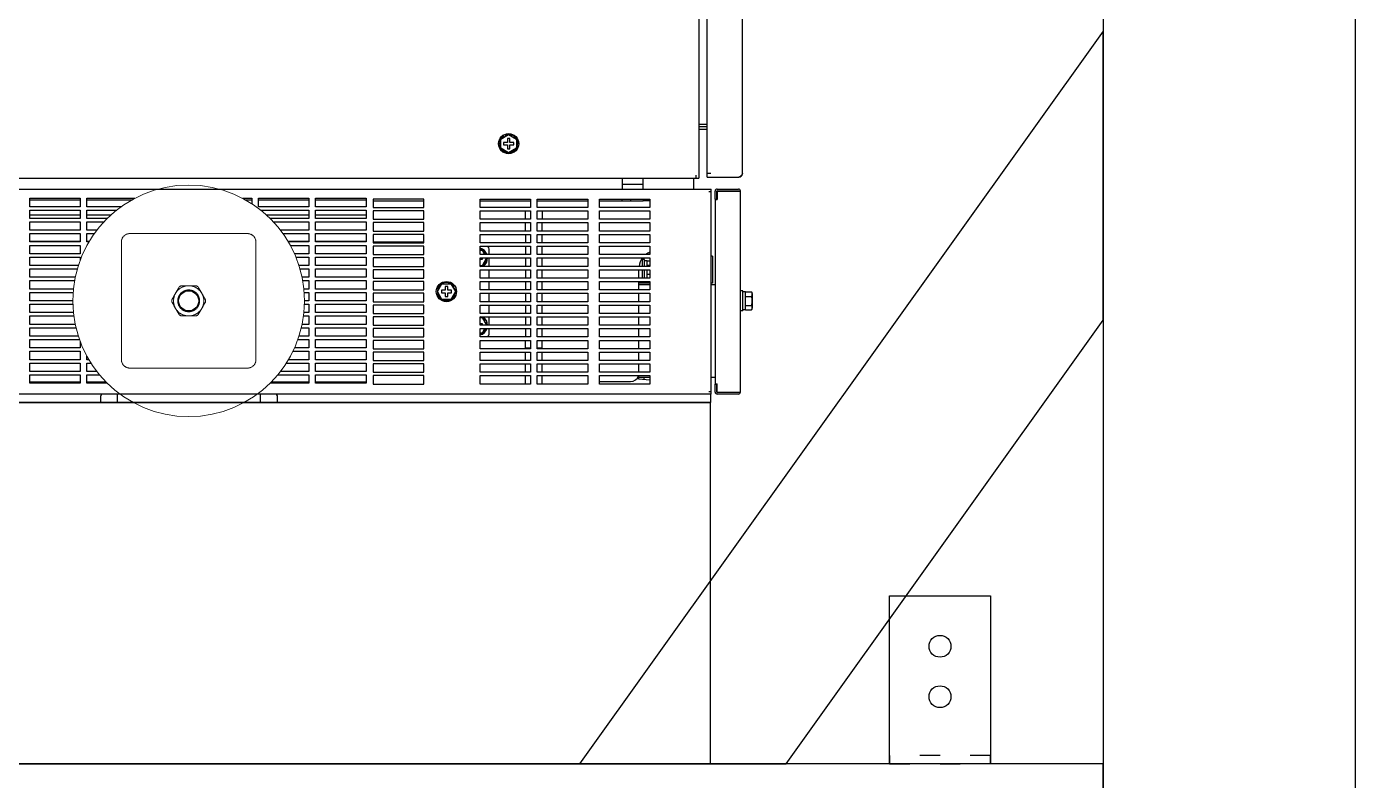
# Model space of a CAD drawing. Extents: x 61367 to 140945, y -1257 to 25588.
# Drawn here: x 83189 to 83979, y 17996 to 18445 of the extents above; entities that cross this region are included whole.
import ezdxf

# ---------------------------------------------------------------- set-up
doc = ezdxf.new("R2010")
doc.units = 0
doc.header["$MEASUREMENT"] = 0
doc.linetypes.add('ACAD_ISO03W100', pattern=[30, 12, -18])
doc.linetypes.add('HIDDEN', pattern=[0.375, 0.25, -0.125])
doc.layers.get('0').update_dxf_attribs({"linetype": 'CONTINUOUS'})
for name, color, linetype in [('2401-00300-M6-16HWMC_0', 7, 'CONTINUOUS'), ('2403-00027_S-M6-0_0', 7, 'CONTINUOUS'), ('4212-68099_1_0', 7, 'CONTINUOUS'), ('4212-73755_1_0', 7, 'CONTINUOUS'), ('4212-73755_4_0', 7, 'CONTINUOUS'), ('4212-88600-1_0', 7, 'CONTINUOUS'), ('4212-88600-2_2_0', 7, 'CONTINUOUS'), ('4212-88600-4_0', 7, 'CONTINUOUS'), ('4212-88600-6_0', 7, 'CONTINUOUS'), ('4212-KH001_041_0', 7, 'CONTINUOUS'), ('4212-KH003_041_0', 7, 'CONTINUOUS'), ('4212-KH011_041_0', 7, 'CONTINUOUS'), ('4212-L0877_1_0', 7, 'CONTINUOUS'), ('4215-06931_0', 7, 'CONTINUOUS'), ('4215-06932_0', 7, 'CONTINUOUS'), ('4215-06933_0', 7, 'CONTINUOUS'), ('4215-06934_0', 7, 'CONTINUOUS')]:
    doc.layers.add(name, color=color, linetype=linetype)
for name, color, linetype, lineweight in [('AM_0', 7, 'CONTINUOUS', 30), ('dim', 4, 'CONTINUOUS', 18), ('Hidden', 4, 'HIDDEN', 15), ('THICK', 7, 'CONTINUOUS', 0)]:
    doc.layers.add(name, color=color, linetype=linetype, lineweight=lineweight)

# ---------------------------------------------------------------- blocks, each defined once
blk = doc.blocks.new('RYTYHTR')
at = {"linetype": 'Continuous'}
for p, q in [((-34657.15, -69600.66), (-34627.15, -69600.66)), ((-34657.15, -69605.66), (-34657.15, -69600.66)), ((-34657.15, -69601.66), (-34627.15, -69601.66)), ((-34627.15, -69600.66), (-34627.15, -69605.66)), ((-34623.15, -69600.66), (-34594.66, -69600.66)), ((-34623.15, -69605.66), (-34623.15, -69600.66)), ((-34623.15, -69601.66), (-34596.5, -69601.66)), ((-34530.65, -69600.66), (-34525.15, -69600.66)), ((-34528.81, -69601.66), (-34525.15, -69601.66)), ((-34525.15, -69600.66), (-34525.15, -69603.88)), ((-34521.15, -69600.66), (-34491.15, -69600.66)), ((-34521.15, -69605.66), (-34521.15, -69600.66)), ((-34521.15, -69601.66), (-34491.15, -69601.66)), ((-34491.15, -69600.66), (-34491.15, -69605.66)), ((-34487.15, -69600.66), (-34457.15, -69600.66)), ((-34487.15, -69605.66), (-34487.15, -69600.66)), ((-34487.15, -69601.66), (-34457.15, -69601.66)), ((-34457.15, -69600.66), (-34457.15, -69605.66)), ((-34627.15, -69605.66), (-34657.15, -69605.66)), ((-34657.15, -69607.66), (-34627.15, -69607.66)), ((-34657.15, -69612.66), (-34657.15, -69607.66)), ((-34627.15, -69607.66), (-34627.15, -69612.66)), ((-34602.77, -69605.66), (-34623.15, -69605.66)), ((-34623.15, -69607.66), (-34605.43, -69607.66)), ((-34623.15, -69612.66), (-34623.15, -69607.66)), ((-34491.15, -69605.66), (-34521.15, -69605.66)), ((-34519.88, -69607.66), (-34491.15, -69607.66)), ((-34491.15, -69607.66), (-34491.15, -69612.66)), ((-34457.15, -69605.66), (-34487.15, -69605.66)), ((-34487.15, -69607.66), (-34457.15, -69607.66)), ((-34487.15, -69612.66), (-34487.15, -69607.66)), ((-34457.15, -69607.66), (-34457.15, -69612.66)), ((-34657.15, -69610.5), (-34627.15, -69610.5)), ((-34627.15, -69612.66), (-34657.15, -69612.66)), ((-34657.15, -69614.66), (-34627.15, -69614.66)), ((-34657.15, -69619.66), (-34657.15, -69614.66)), ((-34627.15, -69614.66), (-34627.15, -69619.66)), ((-34623.15, -69610.5), (-34608.78, -69610.5)), ((-34611.07, -69612.66), (-34623.15, -69612.66)), ((-34623.15, -69614.66), (-34613.02, -69614.66)), ((-34623.15, -69619.66), (-34623.15, -69614.66)), ((-34516.53, -69610.5), (-34491.15, -69610.5)), ((-34491.15, -69612.66), (-34514.23, -69612.66)), ((-34512.29, -69614.66), (-34491.15, -69614.66)), ((-34491.15, -69614.66), (-34491.15, -69619.66)), ((-34487.15, -69610.5), (-34457.15, -69610.5)), ((-34457.15, -69612.66), (-34487.15, -69612.66)), ((-34487.15, -69614.66), (-34457.15, -69614.66)), ((-34487.15, -69619.66), (-34487.15, -69614.66)), ((-34457.15, -69614.66), (-34457.15, -69619.66)), ((-34627.15, -69619.66), (-34657.15, -69619.66)), ((-34657.15, -69621.66), (-34627.15, -69621.66)), ((-34657.15, -69626.66), (-34657.15, -69621.66)), ((-34627.15, -69621.66), (-34627.15, -69626.66)), ((-34617.26, -69619.66), (-34623.15, -69619.66)), ((-34623.15, -69621.66), (-34618.74, -69621.66)), ((-34623.15, -69626.66), (-34623.15, -69621.66)), ((-34491.15, -69619.66), (-34508.05, -69619.66)), ((-34506.57, -69621.66), (-34491.15, -69621.66)), ((-34491.15, -69621.66), (-34491.15, -69626.66)), ((-34457.15, -69619.66), (-34487.15, -69619.66)), ((-34487.15, -69621.66), (-34457.15, -69621.66)), ((-34487.15, -69626.66), (-34487.15, -69621.66)), ((-34457.15, -69621.66), (-34457.15, -69626.66)), ((-34657.15, -69626.16), (-34627.15, -69626.16)), ((-34627.15, -69626.66), (-34657.15, -69626.66)), ((-34657.15, -69628.66), (-34627.15, -69628.66)), ((-34657.15, -69633.66), (-34657.15, -69628.66)), ((-34627.15, -69633.66), (-34657.15, -69633.66)), ((-34627.15, -69628.66), (-34627.15, -69633.66)), ((-34623.15, -69626.16), (-34621.69, -69626.16)), ((-34621.99, -69626.66), (-34623.15, -69626.66)), ((-34503.62, -69626.16), (-34491.15, -69626.16)), ((-34491.15, -69626.66), (-34503.32, -69626.66)), ((-34502.19, -69628.66), (-34491.15, -69628.66)), ((-34491.15, -69633.66), (-34499.71, -69633.66)), ((-34491.15, -69628.66), (-34491.15, -69633.66)), ((-34487.15, -69626.16), (-34457.15, -69626.16)), ((-34457.15, -69626.66), (-34487.15, -69626.66)), ((-34487.15, -69628.66), (-34457.15, -69628.66)), ((-34487.15, -69633.66), (-34487.15, -69628.66)), ((-34457.15, -69633.66), (-34487.15, -69633.66)), ((-34457.15, -69628.66), (-34457.15, -69633.66)), ((-34657.15, -69635.66), (-34627.15, -69635.66)), ((-34657.15, -69640.66), (-34657.15, -69635.66)), ((-34628.26, -69640.66), (-34657.15, -69640.66)), ((-34627.15, -69635.66), (-34627.15, -69637.47)), ((-34498.86, -69635.66), (-34491.15, -69635.66)), ((-34491.15, -69640.66), (-34497.05, -69640.66)), ((-34491.15, -69635.66), (-34491.15, -69640.66)), ((-34487.15, -69635.66), (-34457.15, -69635.66)), ((-34487.15, -69640.66), (-34487.15, -69635.66)), ((-34457.15, -69640.66), (-34487.15, -69640.66)), ((-34457.15, -69635.66), (-34457.15, -69640.66)), ((-34657.15, -69642.66), (-34628.87, -69642.66)), ((-34657.15, -69647.66), (-34657.15, -69642.66)), ((-34630.1, -69647.66), (-34657.15, -69647.66)), ((-34496.44, -69642.66), (-34491.15, -69642.66)), ((-34491.15, -69647.66), (-34495.2, -69647.66)), ((-34491.15, -69642.66), (-34491.15, -69647.66)), ((-34487.15, -69642.66), (-34457.15, -69642.66)), ((-34487.15, -69647.66), (-34487.15, -69642.66)), ((-34457.15, -69647.66), (-34487.15, -69647.66)), ((-34457.15, -69642.66), (-34457.15, -69647.66)), ((-34657.15, -69649.66), (-34630.49, -69649.66)), ((-34657.15, -69654.66), (-34657.15, -69649.66)), ((-34631.19, -69654.66), (-34657.15, -69654.66)), ((-34657.15, -69656.66), (-34631.36, -69656.66)), ((-34657.15, -69661.66), (-34657.15, -69656.66)), ((-34494.82, -69649.66), (-34491.15, -69649.66)), ((-34491.15, -69654.66), (-34494.12, -69654.66)), ((-34493.95, -69656.66), (-34491.15, -69656.66)), ((-34491.15, -69649.66), (-34491.15, -69654.66)), ((-34491.15, -69656.66), (-34491.15, -69661.66)), ((-34487.15, -69649.66), (-34457.15, -69649.66)), ((-34487.15, -69654.66), (-34487.15, -69649.66)), ((-34457.15, -69654.66), (-34487.15, -69654.66)), ((-34487.15, -69656.66), (-34457.15, -69656.66)), ((-34487.15, -69661.66), (-34487.15, -69656.66)), ((-34457.15, -69649.66), (-34457.15, -69654.66)), ((-34457.15, -69656.66), (-34457.15, -69661.66)), ((-34631.54, -69661.66), (-34657.15, -69661.66)), ((-34657.15, -69663.66), (-34631.51, -69663.66)), ((-34657.15, -69668.66), (-34657.15, -69663.66)), ((-34493.8, -69663.66), (-34491.15, -69663.66)), ((-34491.15, -69661.66), (-34493.77, -69661.66)), ((-34491.15, -69663.66), (-34491.15, -69668.66)), ((-34457.15, -69661.66), (-34487.15, -69661.66)), ((-34487.15, -69663.66), (-34457.15, -69663.66)), ((-34487.15, -69668.66), (-34487.15, -69663.66)), ((-34457.15, -69663.66), (-34457.15, -69668.66)), ((-34631.19, -69668.66), (-34657.15, -69668.66)), ((-34657.15, -69670.66), (-34630.95, -69670.66)), ((-34657.15, -69675.66), (-34657.15, -69670.66)), ((-34494.36, -69670.66), (-34491.15, -69670.66)), ((-34491.15, -69668.66), (-34494.12, -69668.66)), ((-34491.15, -69670.66), (-34491.15, -69675.66)), ((-34457.15, -69668.66), (-34487.15, -69668.66)), ((-34487.15, -69670.66), (-34457.15, -69670.66)), ((-34487.15, -69675.66), (-34487.15, -69670.66)), ((-34457.15, -69670.66), (-34457.15, -69675.66)), ((-34630.1, -69675.66), (-34657.15, -69675.66)), ((-34657.15, -69677.66), (-34629.66, -69677.66)), ((-34657.15, -69682.66), (-34657.15, -69677.66)), ((-34495.65, -69677.66), (-34491.15, -69677.66)), ((-34491.15, -69675.66), (-34495.2, -69675.66)), ((-34491.15, -69677.66), (-34491.15, -69682.66)), ((-34457.15, -69675.66), (-34487.15, -69675.66)), ((-34487.15, -69677.66), (-34457.15, -69677.66)), ((-34487.15, -69682.66), (-34487.15, -69677.66)), ((-34457.15, -69677.66), (-34457.15, -69682.66)), ((-34628.26, -69682.66), (-34657.15, -69682.66)), ((-34657.15, -69684.66), (-34627.59, -69684.66)), ((-34657.15, -69689.66), (-34657.15, -69684.66)), ((-34627.15, -69685.86), (-34627.15, -69689.66)), ((-34497.72, -69684.66), (-34491.15, -69684.66)), ((-34491.15, -69682.66), (-34497.05, -69682.66)), ((-34491.15, -69684.66), (-34491.15, -69689.66)), ((-34457.15, -69682.66), (-34487.15, -69682.66)), ((-34487.15, -69684.66), (-34457.15, -69684.66)), ((-34487.15, -69689.66), (-34487.15, -69684.66)), ((-34457.15, -69684.66), (-34457.15, -69689.66)), ((-34627.15, -69689.66), (-34657.15, -69689.66)), ((-34657.15, -69691.66), (-34627.15, -69691.66)), ((-34657.15, -69696.66), (-34657.15, -69691.66)), ((-34627.15, -69696.66), (-34657.15, -69696.66)), ((-34627.15, -69691.66), (-34627.15, -69696.66)), ((-34623.15, -69696.66), (-34623.15, -69694.61)), ((-34621.99, -69696.66), (-34623.15, -69696.66)), ((-34491.15, -69696.66), (-34503.32, -69696.66)), ((-34500.64, -69691.66), (-34491.15, -69691.66)), ((-34491.15, -69689.66), (-34499.71, -69689.66)), ((-34491.15, -69691.66), (-34491.15, -69696.66)), ((-34457.15, -69689.66), (-34487.15, -69689.66)), ((-34487.15, -69691.66), (-34457.15, -69691.66)), ((-34487.15, -69696.66), (-34487.15, -69691.66)), ((-34457.15, -69696.66), (-34487.15, -69696.66)), ((-34457.15, -69691.66), (-34457.15, -69696.66)), ((-34657.15, -69698.66), (-34627.15, -69698.66)), ((-34657.15, -69703.66), (-34657.15, -69698.66)), ((-34627.15, -69703.66), (-34657.15, -69703.66)), ((-34627.15, -69698.66), (-34627.15, -69703.66)), ((-34623.15, -69698.66), (-34620.76, -69698.66)), ((-34623.15, -69703.66), (-34623.15, -69698.66)), ((-34617.26, -69703.66), (-34623.15, -69703.66)), ((-34491.15, -69703.66), (-34508.05, -69703.66)), ((-34504.55, -69698.66), (-34491.15, -69698.66)), ((-34491.15, -69698.66), (-34491.15, -69703.66)), ((-34487.15, -69698.66), (-34457.15, -69698.66)), ((-34487.15, -69703.66), (-34487.15, -69698.66)), ((-34457.15, -69703.66), (-34487.15, -69703.66)), ((-34457.15, -69698.66), (-34457.15, -69703.66)), ((-34657.15, -69705.66), (-34627.15, -69705.66)), ((-34657.15, -69710.66), (-34657.15, -69705.66)), ((-34657.15, -69709.84), (-34627.15, -69709.84)), ((-34627.15, -69710.66), (-34657.15, -69710.66)), ((-34627.15, -69705.66), (-34627.15, -69710.66)), ((-34623.15, -69705.66), (-34615.66, -69705.66)), ((-34623.15, -69710.66), (-34623.15, -69705.66)), ((-34623.15, -69709.84), (-34611.89, -69709.84)), ((-34611.07, -69710.66), (-34623.15, -69710.66)), ((-34491.15, -69710.66), (-34514.23, -69710.66)), ((-34513.41, -69709.84), (-34491.15, -69709.84)), ((-34509.65, -69705.66), (-34491.15, -69705.66)), ((-34491.15, -69705.66), (-34491.15, -69710.66)), ((-34487.15, -69705.66), (-34457.15, -69705.66)), ((-34487.15, -69710.66), (-34487.15, -69705.66)), ((-34487.15, -69709.84), (-34457.15, -69709.84)), ((-34457.15, -69710.66), (-34487.15, -69710.66)), ((-34457.15, -69705.66), (-34457.15, -69710.66))]:
    blk.add_line(p, q, dxfattribs=at)
at = {"color": 40, "linetype": 'Continuous'}
blk.add_circle((-34562.65, -69661.66), 6, dxfattribs=at)
at = {"layer": '2401-00300-M6-16HWMC_0', "color": 7, "linetype": 'Continuous'}
for p, q in [((-34377.04, -69565.49), (-34372.4, -69562.81)), ((-34377.04, -69570.84), (-34377.04, -69565.49)), ((-34375.42, -69563.71), (-34374.89, -69564.24)), ((-34373.15, -69567.41), (-34375.4, -69567.41)), ((-34375.4, -69567.41), (-34375.4, -69568.91)), ((-34375.4, -69568.91), (-34373.15, -69568.91)), ((-34373.99, -69563.73), (-34374.5, -69563.22)), ((-34371.65, -69565.16), (-34373.15, -69565.16)), ((-34373.15, -69565.16), (-34373.15, -69567.41)), ((-34373.15, -69568.91), (-34373.15, -69571.16)), ((-34372.4, -69562.81), (-34367.77, -69565.49)), ((-34371.65, -69567.41), (-34371.65, -69565.16)), ((-34369.4, -69567.41), (-34371.65, -69567.41)), ((-34371.65, -69568.91), (-34369.4, -69568.91)), ((-34371.65, -69571.16), (-34371.65, -69568.91)), ((-34369.4, -69568.91), (-34369.4, -69567.41)), ((-34367.77, -69565.49), (-34367.77, -69570.84)), ((-34372.4, -69573.52), (-34377.04, -69570.84)), ((-34373.15, -69571.16), (-34371.65, -69571.16)), ((-34367.77, -69570.84), (-34372.4, -69573.52)), ((-34389.4, -69631.53), (-34388.23, -69631.53)), ((-34388.23, -69631.53), (-34386.7, -69634.16)), ((-34386.45, -69633.15), (-34386.98, -69633.68)), ((-34389.4, -69636.91), (-34387.9, -69636.91)), ((-34388.23, -69640.8), (-34389.4, -69640.8)), ((-34385.55, -69636.16), (-34388.23, -69640.8)), ((-34387.9, -69636.91), (-34387.9, -69636.16)), ((-34386.05, -69634.16), (-34385.96, -69634.07)), ((-34291.65, -69637.16), (-34293.1, -69637.16)), ((-34291.65, -69641.16), (-34291.65, -69637.16)), ((-34290, -69637.79), (-34291.65, -69637.79)), ((-34290, -69641.16), (-34290, -69637.79)), ((-34290, -69637.81), (-34288.4, -69637.81)), ((-34290, -69640.49), (-34288.4, -69640.49)), ((-34291.65, -69648.16), (-34291.65, -69643.16)), ((-34290, -69648.16), (-34290, -69643.16)), ((-34290, -69645.84), (-34288.4, -69645.84)), ((-34414.76, -69656.16), (-34412.08, -69651.53)), ((-34412.08, -69660.8), (-34414.76, -69656.16)), ((-34410.15, -69655.41), (-34412.4, -69655.41)), ((-34412.4, -69655.41), (-34412.4, -69656.91)), ((-34412.4, -69656.91), (-34410.15, -69656.91)), ((-34412.08, -69651.53), (-34406.73, -69651.53)), ((-34408.65, -69653.16), (-34410.15, -69653.16)), ((-34410.15, -69653.16), (-34410.15, -69655.41)), ((-34410.15, -69656.91), (-34410.15, -69659.16)), ((-34408.65, -69655.41), (-34408.65, -69653.16)), ((-34406.4, -69655.41), (-34408.65, -69655.41)), ((-34408.65, -69656.91), (-34406.4, -69656.91)), ((-34408.65, -69659.16), (-34408.65, -69656.91)), ((-34406.73, -69651.53), (-34404.05, -69656.16)), ((-34404.05, -69656.16), (-34406.73, -69660.8)), ((-34406.4, -69656.91), (-34406.4, -69655.41)), ((-34404.95, -69653.15), (-34405.48, -69653.68)), ((-34404.97, -69654.58), (-34404.46, -69654.07)), ((-34233.15, -69655.66), (-34234.6, -69655.66)), ((-34233.15, -69667.66), (-34233.15, -69655.66)), ((-34231.5, -69656.29), (-34233.15, -69656.29)), ((-34231.5, -69667.04), (-34231.5, -69656.29)), ((-34231.5, -69656.31), (-34228.03, -69656.31)), ((-34227.5, -69657.31), (-34227.5, -69666.02)), ((-34406.73, -69660.8), (-34412.08, -69660.8)), ((-34410.15, -69659.16), (-34408.65, -69659.16)), ((-34231.5, -69658.99), (-34228.03, -69658.99)), ((-34231.5, -69664.34), (-34228.03, -69664.34)), ((-34389.4, -69671.53), (-34388.23, -69671.53)), ((-34388.23, -69671.53), (-34385.55, -69676.16)), ((-34386.45, -69673.15), (-34386.98, -69673.68)), ((-34233.15, -69667.66), (-34234.6, -69667.66)), ((-34231.5, -69667.04), (-34233.15, -69667.04)), ((-34231.5, -69667.02), (-34228.03, -69667.02)), ((-34387.9, -69675.41), (-34389.4, -69675.41)), ((-34388.23, -69680.8), (-34389.4, -69680.8)), ((-34386.7, -69678.16), (-34388.23, -69680.8)), ((-34387.9, -69676.16), (-34387.9, -69675.41)), ((-34386.47, -69674.58), (-34385.96, -69674.07))]:
    blk.add_line(p, q, dxfattribs=at)
for centre in [(-34372.4, -69568.16), (-34409.4, -69656.16)]:
    blk.add_circle(centre, 6, dxfattribs=at)
for centre, radius, start, end in [((-34372.4, -69568.16), 5.38, 124.11231, 112.97995), ((-34390.9, -69636.16), 6, 19.47341, 75.50507), ((-34390.9, -69636.16), 5.38, 34.11231, 73.77882), ((-34390.9, -69636.16), 5.38, 291.21425, 0), ((-34390.9, -69636.16), 6, 303.39875, 0), ((-34390.9, -69636.16), 5.38, 21.8637, 22.97995), ((-34409.4, -69656.16), 5.38, 34.11231, 22.97995), ((-34228.72, -69657.31), 1.22, 0, 55.05199), ((-34390.9, -69676.16), 5.38, 34.11231, 68.76097), ((-34390.9, -69676.16), 6, 0, 56.60125), ((-34228.72, -69666.02), 1.22, 304.94801, 0), ((-34390.9, -69676.16), 6, 284.49493, 340.52659), ((-34390.9, -69676.16), 5.38, 286.21605, 338.09778), ((-34390.9, -69676.16), 5.38, 0, 22.97995)]:
    blk.add_arc(centre, radius, start, end, dxfattribs=at)
for points, knots in [([(-34228.03, -69658.99), (-34227.91, -69658.91), (-34227.72, -69658.71), (-34227.55, -69658.23), (-34227.53, -69657.65), (-34227.55, -69657.06), (-34227.72, -69656.59), (-34227.91, -69656.39), (-34228.03, -69656.31)], [0, 0, 0, 0, 0.143491, 0.266268, 0.499999, 0.733731, 0.856509, 1, 1, 1, 1]), ([(-34228.03, -69664.34), (-34227.76, -69663.97), (-34227.56, -69663.03), (-34227.53, -69661.66), (-34227.56, -69660.3), (-34227.76, -69659.36), (-34228.03, -69658.99)], [0, 0, 0, 0, 0.248888, 0.499999, 0.75111, 1, 1, 1, 1]), ([(-34228.03, -69667.02), (-34227.91, -69666.94), (-34227.72, -69666.74), (-34227.55, -69666.27), (-34227.53, -69665.68), (-34227.55, -69665.09), (-34227.72, -69664.62), (-34227.91, -69664.42), (-34228.03, -69664.34)], [0, 0, 0, 0, 0.14349, 0.266269, 0.5, 0.733731, 0.856508, 1, 1, 1, 1])]:
    blk.add_open_spline(points, degree=3, knots=knots, dxfattribs=at)
at = {"layer": '2403-00027_S-M6-0_0', "color": 7, "linetype": 'Continuous'}
blk.add_line((-34299.88, -69601.16), (-34299.88, -69602.16), dxfattribs=at)
at = {"layer": '4212-68099_1_0', "color": 7, "linetype": 'Continuous'}
for p, q in [((-34233.4, -69585.96), (-34233.4, -67515.36)), ((-34254.4, -69588.16), (-34254.4, -67545.16)), ((-34252.2, -69585.96), (-34254.4, -69585.96)), ((-34254.4, -69588.16), (-34235.6, -69588.16))]:
    blk.add_line(p, q, dxfattribs=at)
blk.add_arc((-34235.6, -69585.96), 2.2, 270, 0, dxfattribs=at)
blk.add_open_spline([(-34233.4, -69585.96), (-34233.4, -69586.39), (-34234.19, -69587.32), (-34235.07, -69587.82), (-34235.6, -69588.16)], degree=3, knots=[0, 0, 0, 0, 0.400881, 1, 1, 1, 1], dxfattribs=at)
at = {"layer": '4212-73755_1_0', "color": 7, "linetype": 'Continuous'}
for p, q in [((-34259.4, -68537.16), (-34259.4, -69588.66)), ((-35910.4, -69588.66), (-34259.4, -69588.66)), ((-34261.1, -69586.96), (-34261.1, -69588.66))]:
    blk.add_line(p, q, dxfattribs=at)
at = {"layer": '4212-73755_4_0', "color": 7, "linetype": 'Continuous'}
for p, q in [((-34292.4, -69595.16), (-34292.4, -69588.66)), ((-34262.4, -69588.66), (-34262.4, -69595.16)), ((-34292.4, -69601.16), (-34292.4, -69602.16)), ((-34288.4, -69602.16), (-34292.4, -69602.16))]:
    blk.add_line(p, q, dxfattribs=at)
at = {"layer": '4212-88600-1_0', "color": 7, "linetype": 'Continuous'}
for p, q in [((-34452.9, -69602.16), (-34422.9, -69602.16)), ((-34389.4, -69602.16), (-34359.4, -69602.16)), ((-34355.4, -69602.16), (-34325.4, -69602.16)), ((-34318.4, -69602.16), (-34292.4, -69602.16)), ((-34452.9, -69626.66), (-34422.9, -69626.66)), ((-34294.9, -69708.23), (-34294.9, -69706.16)), ((-34288.4, -69708.83), (-34294.9, -69708.23)), ((-34614.9, -69722.16), (-34614.9, -69718.16)), ((-34604.9, -69722.16), (-34604.9, -69717.16)), ((-34519.9, -69722.16), (-34519.9, -69717.16)), ((-34509.9, -69722.16), (-34509.9, -69718.16)), ((-34252.4, -69717.16), (-34252.4, -69722.16)), ((-35917.4, -69722.16), (-34252.4, -69722.16))]:
    blk.add_line(p, q, dxfattribs=at)
for centre, start_param, end_param in [((-34613.9, -69718.16), 1.658063, 3.141593), ((-34510.9, -69718.16), 0, 1.48353)]:
    blk.add_ellipse(centre, major_axis=(1, 0), ratio=1, start_param=start_param, end_param=end_param, dxfattribs=at)
at = {"layer": '4212-88600-2_2_0', "color": 7, "linetype": 'Continuous'}
blk.add_line((-34292.1, -69707.16), (-34292.1, -69708.49), dxfattribs=at)
at = {"layer": '4212-88600-4_0', "color": 7, "linetype": 'Continuous'}
for p, q in [((-34294.9, -69648.16), (-34294.9, -69643.16)), ((-34294.9, -69655.16), (-34294.9, -69650.16)), ((-34294.9, -69662.16), (-34294.9, -69657.16)), ((-34294.9, -69669.16), (-34294.9, -69664.16)), ((-34294.9, -69676.16), (-34294.9, -69671.16)), ((-34294.9, -69683.16), (-34294.9, -69678.16)), ((-34294.9, -69690.16), (-34294.9, -69685.16)), ((-34294.9, -69697.16), (-34294.9, -69692.16)), ((-34294.9, -69704.16), (-34294.9, -69699.16)), ((-34317.4, -69709.66), (-34299.9, -69709.66))]:
    blk.add_line(p, q, dxfattribs=at)
for centre, radius, start, end in [((-34284.9, -69642.16), 10, 110.57927, 126.86918), ((-34284.9, -69642.16), 10, 142.94461, 174.2155), ((-34317.4, -69704.66), 5, 258.43332, 270), ((-34299.9, -69704.66), 5, 270, 342.43654)]:
    blk.add_arc(centre, radius, start, end, dxfattribs=at)
at = {"layer": '4212-88600-6_0', "color": 7, "linetype": 'Continuous'}
for p, q in [((-34362.4, -69613.16), (-34362.4, -69608.16)), ((-34352.4, -69608.16), (-34352.4, -69613.16)), ((-34362.4, -69620.16), (-34362.4, -69615.16)), ((-34352.4, -69620.16), (-34352.4, -69615.16)), ((-34362.4, -69622.16), (-34362.4, -69627.16)), ((-34352.4, -69627.16), (-34352.4, -69622.16)), ((-34362.4, -69629.16), (-34362.4, -69634.16)), ((-34352.4, -69634.16), (-34352.4, -69629.16)), ((-34362.4, -69636.16), (-34362.4, -69641.16)), ((-34352.4, -69641.16), (-34352.4, -69636.16)), ((-34362.4, -69643.16), (-34362.4, -69648.16)), ((-34352.4, -69648.16), (-34352.4, -69643.16)), ((-34362.4, -69650.16), (-34362.4, -69655.16)), ((-34362.4, -69657.16), (-34362.4, -69662.16)), ((-34352.4, -69655.16), (-34352.4, -69650.16)), ((-34352.4, -69662.16), (-34352.4, -69657.16)), ((-34362.4, -69664.16), (-34362.4, -69669.16)), ((-34352.4, -69669.16), (-34352.4, -69664.16)), ((-34362.4, -69671.16), (-34362.4, -69676.16)), ((-34352.4, -69676.16), (-34352.4, -69671.16)), ((-34362.4, -69678.16), (-34362.4, -69683.16)), ((-34352.4, -69683.16), (-34352.4, -69678.16)), ((-34362.4, -69690.16), (-34362.4, -69685.16)), ((-34352.4, -69690.16), (-34352.4, -69685.16)), ((-34362.4, -69689.66), (-34359.4, -69689.66)), ((-34362.4, -69697.16), (-34362.4, -69692.16)), ((-34355.4, -69689.66), (-34352.4, -69689.66)), ((-34352.4, -69697.16), (-34352.4, -69692.16)), ((-34362.4, -69704.16), (-34362.4, -69699.16)), ((-34352.4, -69704.16), (-34352.4, -69699.16)), ((-34362.4, -69711.16), (-34362.4, -69706.16)), ((-34352.4, -69711.16), (-34352.4, -69706.16))]:
    blk.add_line(p, q, dxfattribs=at)
at = {"layer": '4212-KH001_041_0', "color": 7, "linetype": 'Continuous'}
for p, q in [((-34254.4, -69558.16), (-34259.4, -69558.16)), ((-34254.4, -69559.66), (-34259.4, -69559.66))]:
    blk.add_line(p, q, dxfattribs=at)
at = {"layer": '4212-KH003_041_0', "color": 7, "linetype": 'Continuous'}
blk.add_line((-34304.9, -69592.16), (-34292.4, -69592.16), dxfattribs=at)
at = {"layer": '4212-KH011_041_0', "color": 7, "linetype": 'Continuous'}
blk.add_line((-34259.4, -69556.66), (-34254.4, -69556.66), dxfattribs=at)
at = {"layer": '4212-L0877_1_0', "color": 7, "linetype": 'Continuous'}
for p, q in [((-34304.9, -69588.66), (-34304.9, -69595.16)), ((-34304.9, -69602.16), (-34304.9, -69601.16))]:
    blk.add_line(p, q, dxfattribs=at)
at = {"layer": '4215-06931_0', "color": 7, "linetype": 'Continuous'}
for p, q in [((-35917.9, -69595.16), (-34251.9, -69595.16)), ((-34422.9, -69601.16), (-34452.9, -69601.16)), ((-34452.9, -69601.16), (-34452.9, -69606.16)), ((-34422.9, -69606.16), (-34422.9, -69601.16)), ((-34389.4, -69601.16), (-34359.4, -69601.16)), ((-34389.4, -69606.16), (-34389.4, -69601.16)), ((-34359.4, -69601.16), (-34359.4, -69606.16)), ((-34355.4, -69601.16), (-34325.4, -69601.16)), ((-34355.4, -69606.16), (-34355.4, -69601.16)), ((-34325.4, -69601.16), (-34325.4, -69606.16)), ((-34318.4, -69601.16), (-34288.4, -69601.16)), ((-34318.4, -69606.16), (-34318.4, -69601.16)), ((-34288.4, -69601.16), (-34288.4, -69606.16)), ((-34253.3, -69596.56), (-34251.9, -69596.56)), ((-34251.9, -69717.16), (-34251.9, -69595.16)), ((-34452.9, -69606.16), (-34422.9, -69606.16)), ((-34422.9, -69608.16), (-34452.9, -69608.16)), ((-34452.9, -69608.16), (-34452.9, -69613.16)), ((-34422.9, -69613.16), (-34422.9, -69608.16)), ((-34359.4, -69606.16), (-34389.4, -69606.16)), ((-34389.4, -69608.16), (-34359.4, -69608.16)), ((-34389.4, -69613.16), (-34389.4, -69608.16)), ((-34359.4, -69608.16), (-34359.4, -69613.16)), ((-34325.4, -69606.16), (-34355.4, -69606.16)), ((-34355.4, -69608.16), (-34325.4, -69608.16)), ((-34355.4, -69613.16), (-34355.4, -69608.16)), ((-34325.4, -69608.16), (-34325.4, -69613.16)), ((-34288.4, -69606.16), (-34318.4, -69606.16)), ((-34318.4, -69608.16), (-34288.4, -69608.16)), ((-34318.4, -69613.16), (-34318.4, -69608.16)), ((-34288.4, -69608.16), (-34288.4, -69613.16)), ((-34452.9, -69613.16), (-34422.9, -69613.16)), ((-34422.9, -69615.16), (-34452.9, -69615.16)), ((-34452.9, -69615.16), (-34452.9, -69620.16)), ((-34422.9, -69620.16), (-34422.9, -69615.16)), ((-34359.4, -69613.16), (-34389.4, -69613.16)), ((-34389.4, -69615.16), (-34359.4, -69615.16)), ((-34389.4, -69620.16), (-34389.4, -69615.16)), ((-34359.4, -69615.16), (-34359.4, -69620.16)), ((-34325.4, -69613.16), (-34355.4, -69613.16)), ((-34355.4, -69615.16), (-34325.4, -69615.16)), ((-34355.4, -69620.16), (-34355.4, -69615.16)), ((-34325.4, -69615.16), (-34325.4, -69620.16)), ((-34288.4, -69613.16), (-34318.4, -69613.16)), ((-34318.4, -69615.16), (-34288.4, -69615.16)), ((-34318.4, -69620.16), (-34318.4, -69615.16)), ((-34288.4, -69615.16), (-34288.4, -69620.16)), ((-34452.9, -69620.16), (-34422.9, -69620.16)), ((-34422.9, -69622.16), (-34452.9, -69622.16)), ((-34452.9, -69622.16), (-34452.9, -69627.16)), ((-34422.9, -69627.16), (-34422.9, -69622.16)), ((-34359.4, -69620.16), (-34389.4, -69620.16)), ((-34389.4, -69622.16), (-34359.4, -69622.16)), ((-34389.4, -69627.16), (-34389.4, -69622.16)), ((-34359.4, -69622.16), (-34359.4, -69627.16)), ((-34325.4, -69620.16), (-34355.4, -69620.16)), ((-34355.4, -69622.16), (-34325.4, -69622.16)), ((-34355.4, -69627.16), (-34355.4, -69622.16)), ((-34325.4, -69622.16), (-34325.4, -69627.16)), ((-34288.4, -69620.16), (-34318.4, -69620.16)), ((-34318.4, -69622.16), (-34288.4, -69622.16)), ((-34318.4, -69627.16), (-34318.4, -69622.16)), ((-34288.4, -69622.16), (-34288.4, -69627.16)), ((-34452.9, -69627.16), (-34422.9, -69627.16)), ((-34422.9, -69629.16), (-34452.9, -69629.16)), ((-34452.9, -69629.16), (-34452.9, -69634.16)), ((-34422.9, -69634.16), (-34422.9, -69629.16)), ((-34359.4, -69627.16), (-34389.4, -69627.16)), ((-34389.4, -69629.16), (-34359.4, -69629.16)), ((-34389.4, -69634.16), (-34389.4, -69629.16)), ((-34359.4, -69629.16), (-34359.4, -69634.16)), ((-34325.4, -69627.16), (-34355.4, -69627.16)), ((-34355.4, -69629.16), (-34325.4, -69629.16)), ((-34355.4, -69634.16), (-34355.4, -69629.16)), ((-34325.4, -69629.16), (-34325.4, -69634.16)), ((-34288.4, -69627.16), (-34318.4, -69627.16)), ((-34318.4, -69629.16), (-34288.4, -69629.16)), ((-34318.4, -69634.16), (-34318.4, -69629.16)), ((-34288.4, -69629.16), (-34288.4, -69634.16)), ((-34452.9, -69634.16), (-34422.9, -69634.16)), ((-34422.9, -69636.16), (-34452.9, -69636.16)), ((-34452.9, -69636.16), (-34452.9, -69641.16)), ((-34452.9, -69641.16), (-34422.9, -69641.16)), ((-34422.9, -69641.16), (-34422.9, -69636.16)), ((-34359.4, -69634.16), (-34389.4, -69634.16)), ((-34389.4, -69636.16), (-34359.4, -69636.16)), ((-34389.4, -69641.16), (-34389.4, -69636.16)), ((-34359.4, -69641.16), (-34389.4, -69641.16)), ((-34359.4, -69636.16), (-34359.4, -69641.16)), ((-34325.4, -69634.16), (-34355.4, -69634.16)), ((-34355.4, -69636.16), (-34325.4, -69636.16)), ((-34355.4, -69641.16), (-34355.4, -69636.16)), ((-34325.4, -69641.16), (-34355.4, -69641.16)), ((-34325.4, -69636.16), (-34325.4, -69641.16)), ((-34288.4, -69634.16), (-34318.4, -69634.16)), ((-34318.4, -69636.16), (-34288.4, -69636.16)), ((-34318.4, -69641.16), (-34318.4, -69636.16)), ((-34288.4, -69641.16), (-34318.4, -69641.16)), ((-34288.4, -69636.16), (-34288.4, -69641.16)), ((-34422.9, -69643.16), (-34452.9, -69643.16)), ((-34452.9, -69643.16), (-34452.9, -69648.16)), ((-34452.9, -69648.16), (-34422.9, -69648.16)), ((-34422.9, -69648.16), (-34422.9, -69643.16)), ((-34389.4, -69643.16), (-34359.4, -69643.16)), ((-34389.4, -69648.16), (-34389.4, -69643.16)), ((-34359.4, -69648.16), (-34389.4, -69648.16)), ((-34359.4, -69643.16), (-34359.4, -69648.16)), ((-34355.4, -69643.16), (-34325.4, -69643.16)), ((-34355.4, -69648.16), (-34355.4, -69643.16)), ((-34325.4, -69648.16), (-34355.4, -69648.16)), ((-34325.4, -69643.16), (-34325.4, -69648.16)), ((-34318.4, -69643.16), (-34288.4, -69643.16)), ((-34318.4, -69648.16), (-34318.4, -69643.16)), ((-34288.4, -69648.16), (-34318.4, -69648.16)), ((-34288.4, -69643.16), (-34288.4, -69648.16)), ((-34422.9, -69650.16), (-34452.9, -69650.16)), ((-34452.9, -69650.16), (-34452.9, -69655.16)), ((-34452.9, -69655.16), (-34422.9, -69655.16)), ((-34422.9, -69657.16), (-34452.9, -69657.16)), ((-34452.9, -69657.16), (-34452.9, -69662.16)), ((-34422.9, -69655.16), (-34422.9, -69650.16)), ((-34422.9, -69662.16), (-34422.9, -69657.16)), ((-34389.4, -69650.16), (-34359.4, -69650.16)), ((-34389.4, -69655.16), (-34389.4, -69650.16)), ((-34359.4, -69655.16), (-34389.4, -69655.16)), ((-34389.4, -69657.16), (-34359.4, -69657.16)), ((-34389.4, -69662.16), (-34389.4, -69657.16)), ((-34359.4, -69650.16), (-34359.4, -69655.16)), ((-34359.4, -69657.16), (-34359.4, -69662.16)), ((-34355.4, -69650.16), (-34325.4, -69650.16)), ((-34355.4, -69655.16), (-34355.4, -69650.16)), ((-34325.4, -69655.16), (-34355.4, -69655.16)), ((-34355.4, -69657.16), (-34325.4, -69657.16)), ((-34355.4, -69662.16), (-34355.4, -69657.16)), ((-34325.4, -69650.16), (-34325.4, -69655.16)), ((-34325.4, -69657.16), (-34325.4, -69662.16)), ((-34318.4, -69650.16), (-34288.4, -69650.16)), ((-34318.4, -69655.16), (-34318.4, -69650.16)), ((-34288.4, -69655.16), (-34318.4, -69655.16)), ((-34318.4, -69657.16), (-34288.4, -69657.16)), ((-34318.4, -69662.16), (-34318.4, -69657.16)), ((-34288.4, -69650.16), (-34288.4, -69655.16)), ((-34288.4, -69657.16), (-34288.4, -69662.16)), ((-34452.9, -69662.16), (-34422.9, -69662.16)), ((-34422.9, -69664.16), (-34452.9, -69664.16)), ((-34452.9, -69664.16), (-34452.9, -69669.16)), ((-34422.9, -69669.16), (-34422.9, -69664.16)), ((-34359.4, -69662.16), (-34389.4, -69662.16)), ((-34389.4, -69664.16), (-34359.4, -69664.16)), ((-34389.4, -69669.16), (-34389.4, -69664.16)), ((-34359.4, -69664.16), (-34359.4, -69669.16)), ((-34325.4, -69662.16), (-34355.4, -69662.16)), ((-34355.4, -69664.16), (-34325.4, -69664.16)), ((-34355.4, -69669.16), (-34355.4, -69664.16)), ((-34325.4, -69664.16), (-34325.4, -69669.16)), ((-34288.4, -69662.16), (-34318.4, -69662.16)), ((-34318.4, -69664.16), (-34288.4, -69664.16)), ((-34318.4, -69669.16), (-34318.4, -69664.16)), ((-34288.4, -69664.16), (-34288.4, -69669.16)), ((-34452.9, -69669.16), (-34422.9, -69669.16)), ((-34422.9, -69671.16), (-34452.9, -69671.16)), ((-34452.9, -69671.16), (-34452.9, -69676.16)), ((-34422.9, -69676.16), (-34422.9, -69671.16)), ((-34359.4, -69669.16), (-34389.4, -69669.16)), ((-34389.4, -69671.16), (-34359.4, -69671.16)), ((-34389.4, -69676.16), (-34389.4, -69671.16)), ((-34359.4, -69671.16), (-34359.4, -69676.16)), ((-34325.4, -69669.16), (-34355.4, -69669.16)), ((-34355.4, -69671.16), (-34325.4, -69671.16)), ((-34355.4, -69676.16), (-34355.4, -69671.16)), ((-34325.4, -69671.16), (-34325.4, -69676.16)), ((-34288.4, -69669.16), (-34318.4, -69669.16)), ((-34318.4, -69671.16), (-34288.4, -69671.16)), ((-34318.4, -69676.16), (-34318.4, -69671.16)), ((-34288.4, -69671.16), (-34288.4, -69676.16)), ((-34452.9, -69676.16), (-34422.9, -69676.16)), ((-34422.9, -69678.16), (-34452.9, -69678.16)), ((-34452.9, -69678.16), (-34452.9, -69683.16)), ((-34422.9, -69683.16), (-34422.9, -69678.16)), ((-34359.4, -69676.16), (-34389.4, -69676.16)), ((-34389.4, -69678.16), (-34359.4, -69678.16)), ((-34389.4, -69683.16), (-34389.4, -69678.16)), ((-34359.4, -69678.16), (-34359.4, -69683.16)), ((-34325.4, -69676.16), (-34355.4, -69676.16)), ((-34355.4, -69678.16), (-34325.4, -69678.16)), ((-34355.4, -69683.16), (-34355.4, -69678.16)), ((-34325.4, -69678.16), (-34325.4, -69683.16)), ((-34288.4, -69676.16), (-34318.4, -69676.16)), ((-34318.4, -69678.16), (-34288.4, -69678.16)), ((-34318.4, -69683.16), (-34318.4, -69678.16)), ((-34288.4, -69678.16), (-34288.4, -69683.16)), ((-34452.9, -69683.16), (-34422.9, -69683.16)), ((-34422.9, -69685.16), (-34452.9, -69685.16)), ((-34452.9, -69685.16), (-34452.9, -69690.16)), ((-34422.9, -69690.16), (-34422.9, -69685.16)), ((-34359.4, -69683.16), (-34389.4, -69683.16)), ((-34389.4, -69685.16), (-34359.4, -69685.16)), ((-34389.4, -69690.16), (-34389.4, -69685.16)), ((-34359.4, -69685.16), (-34359.4, -69690.16)), ((-34325.4, -69683.16), (-34355.4, -69683.16)), ((-34355.4, -69685.16), (-34325.4, -69685.16)), ((-34355.4, -69690.16), (-34355.4, -69685.16)), ((-34325.4, -69685.16), (-34325.4, -69690.16)), ((-34288.4, -69683.16), (-34318.4, -69683.16)), ((-34318.4, -69685.16), (-34288.4, -69685.16)), ((-34318.4, -69690.16), (-34318.4, -69685.16)), ((-34288.4, -69685.16), (-34288.4, -69690.16)), ((-34452.9, -69690.16), (-34422.9, -69690.16)), ((-34422.9, -69692.16), (-34452.9, -69692.16)), ((-34452.9, -69692.16), (-34452.9, -69697.16)), ((-34422.9, -69697.16), (-34422.9, -69692.16)), ((-34359.4, -69690.16), (-34389.4, -69690.16)), ((-34389.4, -69692.16), (-34359.4, -69692.16)), ((-34389.4, -69697.16), (-34389.4, -69692.16)), ((-34359.4, -69692.16), (-34359.4, -69697.16)), ((-34325.4, -69690.16), (-34355.4, -69690.16)), ((-34355.4, -69692.16), (-34325.4, -69692.16)), ((-34355.4, -69697.16), (-34355.4, -69692.16)), ((-34325.4, -69692.16), (-34325.4, -69697.16)), ((-34288.4, -69690.16), (-34318.4, -69690.16)), ((-34318.4, -69692.16), (-34288.4, -69692.16)), ((-34318.4, -69697.16), (-34318.4, -69692.16)), ((-34288.4, -69692.16), (-34288.4, -69697.16)), ((-34452.9, -69697.16), (-34422.9, -69697.16)), ((-34422.9, -69699.16), (-34452.9, -69699.16)), ((-34452.9, -69699.16), (-34452.9, -69704.16)), ((-34452.9, -69704.16), (-34422.9, -69704.16)), ((-34422.9, -69704.16), (-34422.9, -69699.16)), ((-34359.4, -69697.16), (-34389.4, -69697.16)), ((-34389.4, -69699.16), (-34359.4, -69699.16)), ((-34389.4, -69704.16), (-34389.4, -69699.16)), ((-34359.4, -69704.16), (-34389.4, -69704.16)), ((-34359.4, -69699.16), (-34359.4, -69704.16)), ((-34325.4, -69697.16), (-34355.4, -69697.16)), ((-34355.4, -69699.16), (-34325.4, -69699.16)), ((-34355.4, -69704.16), (-34355.4, -69699.16)), ((-34325.4, -69704.16), (-34355.4, -69704.16)), ((-34325.4, -69699.16), (-34325.4, -69704.16)), ((-34288.4, -69697.16), (-34318.4, -69697.16)), ((-34318.4, -69699.16), (-34288.4, -69699.16)), ((-34318.4, -69704.16), (-34318.4, -69699.16)), ((-34288.4, -69704.16), (-34318.4, -69704.16)), ((-34288.4, -69699.16), (-34288.4, -69704.16)), ((-34422.9, -69706.16), (-34452.9, -69706.16)), ((-34452.9, -69706.16), (-34452.9, -69711.16)), ((-34452.9, -69711.16), (-34422.9, -69711.16)), ((-34422.9, -69711.16), (-34422.9, -69706.16)), ((-34389.4, -69706.16), (-34359.4, -69706.16)), ((-34389.4, -69711.16), (-34389.4, -69706.16)), ((-34359.4, -69711.16), (-34389.4, -69711.16)), ((-34359.4, -69706.16), (-34359.4, -69711.16)), ((-34355.4, -69706.16), (-34325.4, -69706.16)), ((-34355.4, -69711.16), (-34355.4, -69706.16)), ((-34325.4, -69711.16), (-34355.4, -69711.16)), ((-34325.4, -69706.16), (-34325.4, -69711.16)), ((-34318.4, -69706.16), (-34288.4, -69706.16)), ((-34318.4, -69711.16), (-34318.4, -69706.16)), ((-34288.4, -69711.16), (-34318.4, -69711.16)), ((-34288.4, -69706.16), (-34288.4, -69711.16)), ((-34251.9, -69717.16), (-35917.9, -69717.16)), ((-34251.9, -69715.76), (-34253.3, -69715.76))]:
    blk.add_line(p, q, dxfattribs=at)
at = {"layer": '4215-06932_0', "color": 7, "linetype": 'Continuous'}
for p, q in [((-34383.9, -69634.16), (-34383.9, -69631.66)), ((-34383.9, -69641.16), (-34383.9, -69636.16)), ((-34383.9, -69648.16), (-34383.9, -69643.16)), ((-34383.9, -69655.16), (-34383.9, -69650.16)), ((-34383.9, -69662.16), (-34383.9, -69657.16)), ((-34288.4, -69652.16), (-34294.9, -69652.16)), ((-34249.6, -69652.16), (-34251.9, -69652.16)), ((-34383.9, -69669.16), (-34383.9, -69664.16)), ((-34383.9, -69676.16), (-34383.9, -69671.16)), ((-34383.9, -69680.66), (-34383.9, -69678.16)), ((-34294.9, -69707.16), (-34288.4, -69707.16)), ((-34251.9, -69707.16), (-34249.6, -69707.16))]:
    blk.add_line(p, q, dxfattribs=at)
for centre, start, end in [((-34386.9, -69631.66), 0, 56.9308), ((-34386.9, -69680.66), 303.0692, 0)]:
    blk.add_arc(centre, 3, start, end, dxfattribs=at)
at = {"layer": '4215-06933_0', "color": 7, "linetype": 'Continuous'}
for p, q in [((-34293.1, -69636.74), (-34293.1, -69641.16)), ((-34251.1, -69635.16), (-34251.9, -69635.16)), ((-34251.1, -69635.16), (-34251.1, -69651.16)), ((-34293.1, -69643.16), (-34293.1, -69648.16)), ((-34288.4, -69651.16), (-34294.9, -69651.16)), ((-34293.1, -69650.16), (-34293.1, -69651.16)), ((-34251.1, -69651.16), (-34251.9, -69651.16))]:
    blk.add_line(p, q, dxfattribs=at)
at = {"layer": '4215-06934_0', "color": 7, "linetype": 'Continuous'}
for p, q in [((-34249.6, -69601.16), (-34249.6, -69596.36)), ((-34249.6, -69601.16), (-34248.6, -69601.16)), ((-34249.6, -69601.36), (-34248.4, -69601.36)), ((-34249.6, -69601.36), (-34249.6, -69710.96)), ((-34248.6, -69601.16), (-34248.6, -69596.36)), ((-34248.4, -69595.16), (-34235.8, -69595.16)), ((-34248.4, -69596.16), (-34235.8, -69596.16)), ((-34248.4, -69596.36), (-34234.6, -69596.36)), ((-34248.4, -69596.36), (-34248.4, -69601.36)), ((-34234.6, -69715.96), (-34234.6, -69596.36)), ((-34249.6, -69710.96), (-34248.4, -69710.96)), ((-34249.6, -69711.16), (-34248.6, -69711.16)), ((-34249.6, -69715.96), (-34249.6, -69711.16)), ((-34248.6, -69715.96), (-34248.6, -69711.16)), ((-34248.4, -69715.96), (-34248.4, -69710.96)), ((-34248.4, -69715.96), (-34234.6, -69715.96)), ((-34235.8, -69716.16), (-34248.4, -69716.16)), ((-34235.8, -69717.16), (-34248.4, -69717.16))]:
    blk.add_line(p, q, dxfattribs=at)
for centre, radius, start, end in [((-34248.4, -69596.36), 1.2, 90, 180), ((-34248.4, -69596.36), 0.2, 90, 180), ((-34235.8, -69596.36), 1.2, 0, 90), ((-34235.8, -69596.36), 0.2, 0, 90), ((-34248.4, -69715.96), 1.2, 180, 270), ((-34248.4, -69715.96), 0.2, 180, 270), ((-34235.8, -69715.96), 1.2, 270, 0), ((-34235.8, -69715.96), 0.2, 270, 0)]:
    blk.add_arc(centre, radius, start, end, dxfattribs=at)
at = {"layer": 'dim', "color": 40}
blk.add_circle((-34562.65, -69661.66), 68.89, dxfattribs=at)
at = {"layer": 'Hidden', "color": 40, "linetype": 'HIDDEN'}
for p, q in [((-34527.65, -69621.66), (-34597.65, -69621.66)), ((-34602.65, -69626.66), (-34602.65, -69696.66)), ((-34522.65, -69696.66), (-34522.65, -69626.66)), ((-34568.25, -69653.36), (-34572.65, -69660.97)), ((-34572.65, -69660.97), (-34568.25, -69653.36)), ((-34558.26, -69652.66), (-34567.05, -69652.66)), ((-34567.05, -69652.66), (-34558.26, -69652.66)), ((-34557.06, -69653.36), (-34552.66, -69660.97)), ((-34552.66, -69660.97), (-34557.06, -69653.36)), ((-34568.25, -69669.97), (-34572.65, -69662.36)), ((-34572.65, -69662.36), (-34568.25, -69669.97)), ((-34552.66, -69662.36), (-34557.06, -69669.97)), ((-34557.06, -69669.97), (-34552.66, -69662.36)), ((-34558.26, -69670.66), (-34567.05, -69670.66)), ((-34567.05, -69670.66), (-34558.26, -69670.66)), ((-34597.65, -69701.66), (-34527.65, -69701.66))]:
    blk.add_line(p, q, dxfattribs=at)
for radius in [9, 9, 6.5, 6.5, 6.5, 6, 6, 6]:
    blk.add_circle((-34562.65, -69661.66), radius, dxfattribs=at)
for centre, radius, start, end in [((-34597.65, -69626.66), 5, 90, 180), ((-34527.65, -69626.66), 5, 0, 90), ((-34562.65, -69661.66), 10.02, 116.01856, 123.98144), ((-34562.65, -69661.66), 10.02, 116.01856, 123.98144), ((-34562.65, -69661.66), 10.02, 56.01856, 63.98144), ((-34562.65, -69661.66), 10.02, 56.01856, 63.98144), ((-34562.65, -69661.66), 10.02, 176.01856, 183.98144), ((-34562.65, -69661.66), 10.02, 176.01856, 183.98144), ((-34562.65, -69661.66), 10.02, 356.01856, 3.98144), ((-34562.65, -69661.66), 10.02, 356.01856, 3.98144), ((-34562.65, -69661.66), 10.02, 236.01856, 243.98144), ((-34562.65, -69661.66), 10.02, 236.01856, 243.98144), ((-34562.65, -69661.66), 10.02, 296.01856, 303.98144), ((-34562.65, -69661.66), 10.02, 296.01856, 303.98144), ((-34597.65, -69696.66), 5, 180, 270), ((-34527.65, -69696.66), 5, 270, 0)]:
    blk.add_arc(centre, radius, start, end, dxfattribs=at)

msp = doc.modelspace()

# ---------------------------------------------------------------- linework, layer by layer
msp.add_lwpolyline([(83829.043, 18270.063), (83829.043, 18442.109), (83517.598, 18006.086), (83640.488, 18006.086), (83829.043, 18270.063)])
at = {"color": 5}
msp.add_lwpolyline([(81930.543, 18006.086), (83595.543, 18006.086), (83595.543, 18221.086), (81930.543, 18221.086)], close=True, dxfattribs=at)
at = {"layer": 'AM_0'}
for points in [[(83827.043, 17861.086), (83979.043, 17861.086), (83979.043, 20521.086), (83827.043, 20521.086)], [(83829.043, 20521.086), (83829.043, 17861.086)]]:
    msp.add_lwpolyline(points, dxfattribs=at)
at = {"layer": 'THICK', "color": 2, "lineweight": -3}
msp.add_lwpolyline([(83762.043, 18006.086), (83702.043, 18006.086), (83702.043, 18106.086), (83762.043, 18106.086)], close=True, dxfattribs=at)
at = {"layer": 'THICK', "color": 2, "linetype": 'ACAD_ISO03W100', "lineweight": -3}
msp.add_lwpolyline([(83702.043, 18006.086), (83762.043, 18006.086), (83762.043, 18011.086), (83702.043, 18011.086)], close=True, dxfattribs=at)
at = {"layer": 'THICK', "lineweight": -3}
msp.add_lwpolyline([(83820.043, 17861.086), (83829.043, 17861.086), (83829.043, 18006.086), (81697.043, 18006.086), (81697.043, 17861.086), (81706.043, 17861.086), (81706.043, 17756.086), (83820.043, 17756.086)], close=True, dxfattribs=at)
at = {"layer": 'THICK', "color": 2, "lineweight": -3}
for centre in [(83732.043, 18076.086), (83732.043, 18046.086)]:
    msp.add_circle(centre, 6.5, dxfattribs=at)

# ---------------------------------------------------------------- block references
at = {"lineweight": -3}
msp.add_blockref('RYTYHTR', (117847.947, 87943.251), dxfattribs=at)

doc.saveas('drawing.dxf')
